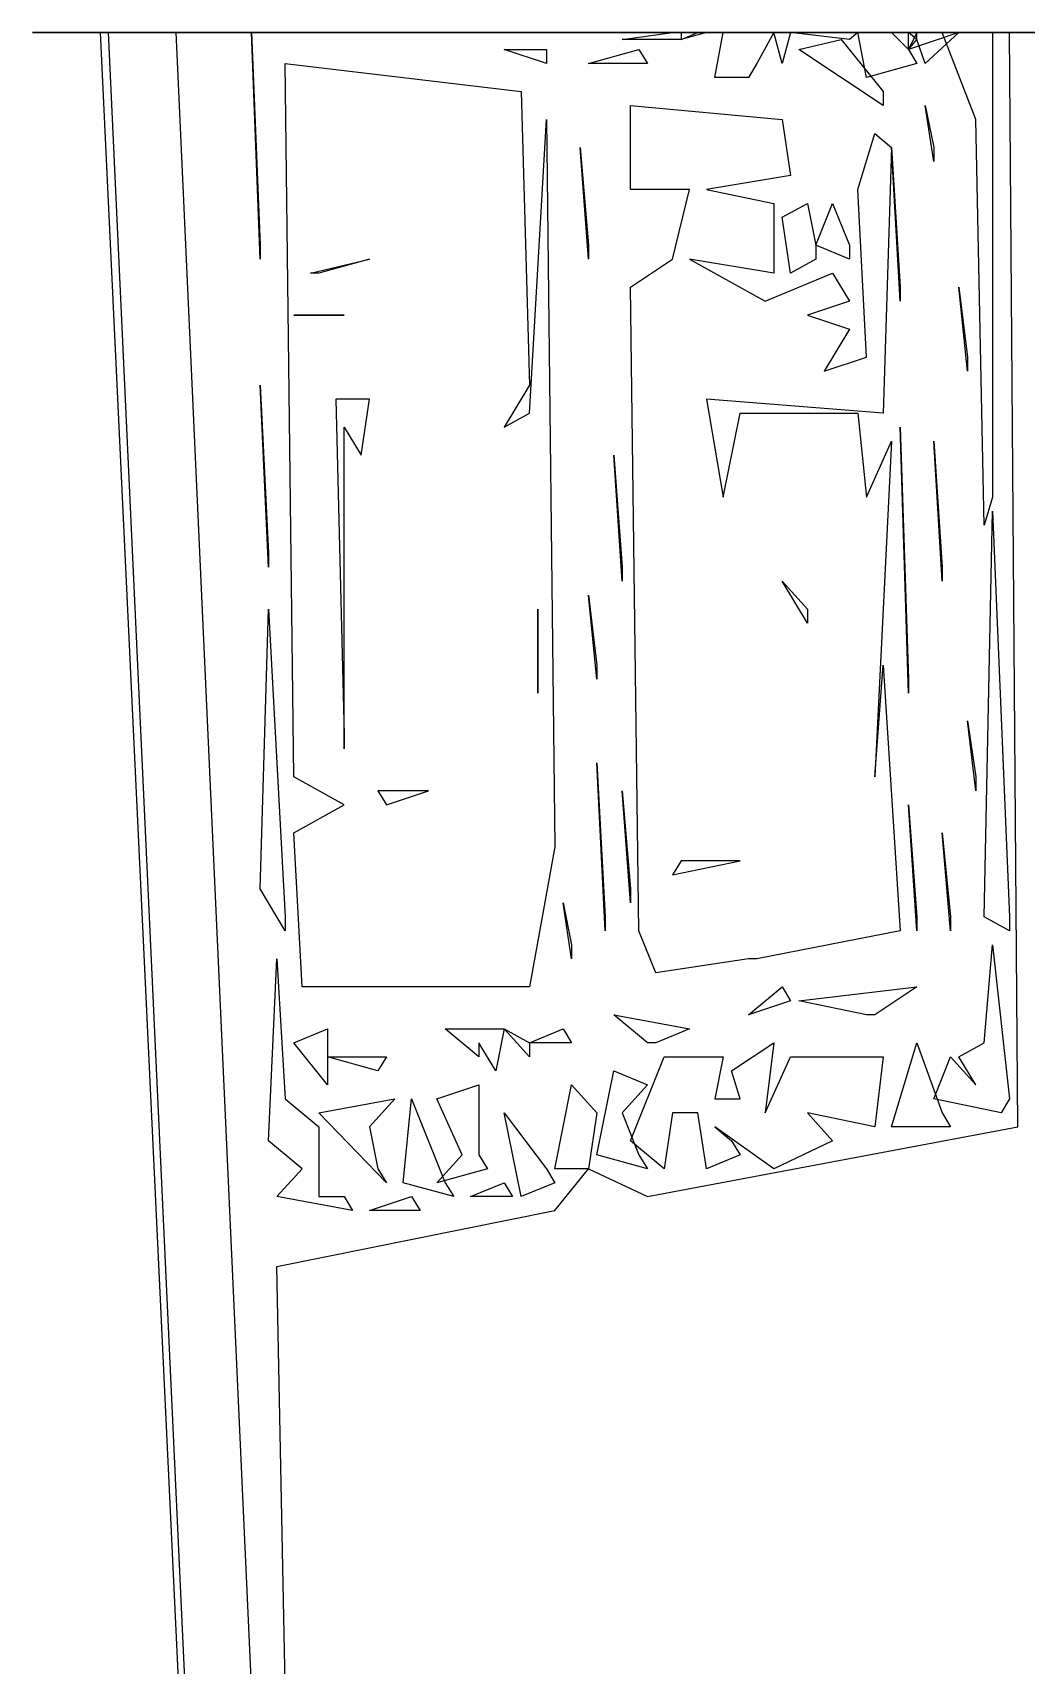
# Model space of a CAD drawing. Extents: x -11089 to 11068, y 2036 to 20000.
# Drawn here: x -11089 to -8529, y 15792 to 20000 of the extents above; entities that cross this region are included whole.
import ezdxf

# ---------------------------------------------------------------- set-up
doc = ezdxf.new("R2010")
doc.units = 0

msp = doc.modelspace()

# ---------------------------------------------------------------- linework, layer by layer
for p, q in [((-10937.5, 20000, 3407.1429), (-11089.4097, 20000, 3430.9524)), ((-11089.4097, 20000, 3430.9524), (-10959.2014, 20000, 3419.0476)), ((-10959.2014, 20000, 3597.619), (-11089.4097, 20000, 3609.5238)), ((-11089.4097, 20000, 3609.5238), (-11067.7083, 20000, 3597.619)), ((-11067.7083, 20000, 3597.619), (-10959.2014, 20000, 3597.619)), ((-10937.5, 20000, 2966.6667), (-11046.0069, 20000, 2942.8571)), ((-11046.0069, 20000, 2942.8571), (-10937.5, 20000, 2919.0476)), ((-10937.5, 20000, 3514.2857), (-11024.3056, 20000, 3526.1905)), ((-11024.3056, 20000, 3526.1905), (-11002.6042, 20000, 3514.2857)), ((-11002.6042, 20000, 3514.2857), (-10937.5, 20000, 3514.2857)), ((-10828.9931, 20000, 2930.9524), (-10980.9028, 20000, 3085.7143)), ((-10980.9028, 20000, 3085.7143), (-10937.5, 20000, 2966.6667)), ((-10959.2014, 20000, 3419.0476), (-10937.5, 20000, 3407.1429)), ((-10937.5, 20000, 4776.1905), (-10959.2014, 20000, 4716.6667)), ((-10959.2014, 20000, 4716.6667), (-10894.0972, 20000, 4728.5714)), ((-10828.9931, 20000, 4538.0952), (-10959.2014, 20000, 4466.6667)), ((-10959.2014, 20000, 4466.6667), (-10915.7986, 20000, 4490.4762)), ((-10937.5, 20000, 4419.0476), (-10959.2014, 20000, 4371.4286)), ((-10959.2014, 20000, 4371.4286), (-10894.0972, 20000, 4347.619)), ((-10894.0972, 20000, 4347.619), (-10959.2014, 20000, 4323.8095)), ((-10959.2014, 20000, 4323.8095), (-10828.9931, 20000, 4335.7143)), ((-10937.5, 20000, 2919.0476), (-10915.7986, 20000, 2788.0952)), ((-10416.6667, 20000, 4776.1905), (-10937.5, 20000, 4776.1905)), ((-10894.0972, 20000, 4430.9524), (-10937.5, 20000, 4419.0476)), ((-10915.7986, 20000, 2788.0952), (-10633.6806, 14043.2692)), ((-10872.3958, 20000, 4657.1429), (-10915.7986, 20000, 4585.7143)), ((-10915.7986, 20000, 4585.7143), (-10828.9931, 20000, 4538.0952)), ((-10915.7986, 20000, 4490.4762), (-10828.9931, 20000, 4407.1429)), ((-10785.5903, 20000, 3966.6667), (-10915.7986, 20000, 3978.5714)), ((-10915.7986, 20000, 3978.5714), (-10785.5903, 20000, 3942.8571)), ((-10503.4722, 11591.3462), (-10894.0972, 20000, 2764.2857)), ((-10894.0972, 20000, 2764.2857), (-10894.0972, 20000, 2919.0476)), ((-10894.0972, 20000, 2919.0476), (-10828.9931, 20000, 2930.9524)), ((-10894.0972, 20000, 4728.5714), (-10872.3958, 20000, 4657.1429)), ((-10872.3958, 20000, 4383.3333), (-10894.0972, 20000, 4430.9524)), ((-10828.9931, 20000, 4335.7143), (-10894.0972, 20000, 4240.4762)), ((-10894.0972, 20000, 4240.4762), (-10807.2917, 20000, 4264.2857)), ((-10720.4861, 20000, 3502.381), (-10872.3958, 20000, 3514.2857)), ((-10872.3958, 20000, 3514.2857), (-10850.6944, 20000, 3502.381)), ((-10828.9931, 20000, 4407.1429), (-10872.3958, 20000, 4383.3333)), ((-10850.6944, 20000, 3502.381), (-10720.4861, 20000, 3502.381)), ((-10742.1875, 20000, 3561.9048), (-10850.6944, 20000, 3561.9048)), ((-10850.6944, 20000, 3561.9048), (-10828.9931, 20000, 3550)), ((-10785.5903, 20000, 4204.7619), (-10850.6944, 20000, 4157.1429)), ((-10850.6944, 20000, 4157.1429), (-10742.1875, 20000, 4085.7143)), ((-10828.9931, 20000, 3550), (-10742.1875, 20000, 3561.9048)), ((-10785.5903, 20000, 3942.8571), (-10828.9931, 20000, 3919.0476)), ((-10828.9931, 20000, 3919.0476), (-10568.5764, 20000, 3883.3333)), ((-10807.2917, 20000, 4264.2857), (-10785.5903, 20000, 4204.7619)), ((-10742.1875, 20000, 4085.7143), (-10785.5903, 20000, 3966.6667)), ((-10655.3819, 20000, 2823.8095), (-10720.4861, 20000, 2800)), ((-10720.4861, 20000, 2800), (-10373.2639, 12384.6154)), ((-10698.7847, 20000, 3145.2381), (-10720.4861, 20000, 3264.2857)), ((-10720.4861, 20000, 3264.2857), (-10698.7847, 20000, 3157.1429)), ((-10525.1736, 20000, 3776.1905), (-10720.4861, 20000, 3764.2857)), ((-10720.4861, 20000, 3764.2857), (-10698.7847, 20000, 3752.381)), ((-10611.9792, 20000, 4633.3333), (-10720.4861, 20000, 4680.9524)), ((-10720.4861, 20000, 4680.9524), (-10698.7847, 20000, 4764.2857)), ((-10698.7847, 20000, 3157.1429), (-10698.7847, 20000, 3145.2381)), ((-10698.7847, 20000, 3752.381), (-10525.1736, 20000, 3776.1905)), ((-10546.875, 20000, 4383.3333), (-10698.7847, 20000, 4419.0476)), ((-10698.7847, 20000, 4419.0476), (-10677.0833, 20000, 4490.4762)), ((-10698.7847, 20000, 4764.2857), (-10481.7708, 20000, 4764.2857)), ((-10677.0833, 20000, 4490.4762), (-10525.1736, 20000, 4502.381)), ((-10026.0417, 20000, 2716.6667), (-10655.3819, 20000, 2823.8095)), ((-10481.7708, 20000, 4502.381), (-10655.3819, 20000, 4514.2857)), ((-10655.3819, 20000, 4514.2857), (-10611.9792, 20000, 4633.3333)), ((-10546.875, 20000, 1776.1905), (-10633.6806, 20000, 2752.381)), ((-10633.6806, 20000, 2752.381), (-9331.5972, 20000, 2550)), ((-10546.875, 20000, 4002.381), (-10633.6806, 20000, 4026.1905)), ((-10633.6806, 20000, 4026.1905), (-10329.8611, 20000, 4026.1905)), ((-10481.7708, 20000, 4121.4286), (-10633.6806, 20000, 4133.3333)), ((-10633.6806, 20000, 4133.3333), (-10481.7708, 20000, 4145.2381)), ((-10568.5764, 20000, 4145.2381), (-10633.6806, 20000, 4228.5714)), ((-10633.6806, 20000, 4228.5714), (-10633.6806, 20000, 4300)), ((-10633.6806, 20000, 4300), (-10568.5764, 20000, 4311.9048)), ((-10568.5764, 20000, 4311.9048), (-10633.6806, 20000, 4359.5238)), ((-10633.6806, 20000, 4359.5238), (-10546.875, 20000, 4383.3333)), ((-10568.5764, 20000, 3930.9524), (-10611.9792, 20000, 3966.6667)), ((-10611.9792, 20000, 3966.6667), (-10460.0694, 20000, 3966.6667)), ((-10568.5764, 20000, 3061.9048), (-10590.2778, 20000, 2919.0476)), ((-10590.2778, 20000, 2919.0476), (-10525.1736, 20000, 2895.2381)), ((-10546.875, 20000, 2990.4762), (-10568.5764, 20000, 3061.9048)), ((-10481.7708, 20000, 1621.4286), (-10568.5764, 20000, 1633.3333)), ((-10568.5764, 20000, 1633.3333), (-10568.5764, 20000, 1752.381)), ((-10568.5764, 20000, 1752.381), (-10308.1597, 20000, 1752.381)), ((-10568.5764, 20000, 3585.7143), (-10329.8611, 20000, 3585.7143)), ((-10329.8611, 20000, 3585.7143), (-10568.5764, 20000, 3597.619)), ((-10568.5764, 20000, 3597.619), (-10568.5764, 20000, 3585.7143)), ((-10568.5764, 20000, 3883.3333), (-9917.5347, 20000, 3930.9524)), ((-10438.3681, 20000, 3835.7143), (-10568.5764, 20000, 3835.7143)), ((-10568.5764, 20000, 3835.7143), (-10416.6667, 20000, 3788.0952)), ((-10481.7708, 20000, 3942.8571), (-10568.5764, 20000, 3930.9524)), ((-10481.7708, 20000, 4145.2381), (-10568.5764, 20000, 4145.2381)), ((-10525.1736, 20000, 4502.381), (-10568.5764, 20000, 4466.6667)), ((-10568.5764, 20000, 4466.6667), (-10308.1597, 20000, 4430.9524)), ((-10394.9653, 20000, 4597.619), (-10568.5764, 20000, 4585.7143)), ((-10568.5764, 20000, 4585.7143), (-10351.5625, 20000, 4573.8095)), ((-9483.5069, 20000, 2823.8095), (-10546.875, 20000, 2990.4762)), ((-9244.7917, 20000, 1692.8571), (-10546.875, 20000, 1776.1905)), ((-10546.875, 20000, 3954.7619), (-10481.7708, 20000, 3942.8571)), ((-10525.1736, 20000, 3954.7619), (-10546.875, 20000, 3954.7619)), ((-10525.1736, 20000, 4002.381), (-10546.875, 20000, 4002.381)), ((-10460.0694, 20000, 4085.7143), (-10546.875, 20000, 4097.619)), ((-10546.875, 20000, 4097.619), (-10481.7708, 20000, 4121.4286)), ((-10481.7708, 20000, 4764.2857), (-10546.875, 20000, 4669.0476)), ((-10546.875, 20000, 4669.0476), (-10351.5625, 20000, 4657.1429)), ((-10525.1736, 20000, 2895.2381), (-9049.4792, 20000, 2657.1429)), ((-10503.4722, 19415.8654), (-10525.1736, 20000, 1621.4286)), ((-10525.1736, 20000, 1621.4286), (-10503.4722, 19451.9231)), ((-10460.0694, 20000, 3966.6667), (-10525.1736, 20000, 3954.7619)), ((-10416.6667, 20000, 3990.4762), (-10525.1736, 20000, 4002.381)), ((-9874.1319, 20000, 4609.5238), (-10503.4722, 20000, 4680.9524)), ((-10503.4722, 20000, 4680.9524), (-10373.2639, 20000, 4764.2857)), ((-10004.3403, 20000, 3704.7619), (-10503.4722, 20000, 3740.4762)), ((-10503.4722, 20000, 3740.4762), (-10243.0556, 20000, 3716.6667)), ((-10351.5625, 20000, 3788.0952), (-10503.4722, 20000, 3811.9048)), ((-10503.4722, 20000, 3811.9048), (-10438.3681, 20000, 3835.7143)), ((-10373.2639, 20000, 1728.5714), (-10481.7708, 20000, 1740.4762)), ((-10481.7708, 20000, 1740.4762), (-10481.7708, 20000, 1657.1429)), ((-10481.7708, 20000, 1657.1429), (-10416.6667, 20000, 1645.2381)), ((-10460.0694, 20000, 1621.4286), (-10481.7708, 20000, 1621.4286)), ((-10481.7708, 20000, 3621.4286), (-10373.2639, 20000, 3621.4286)), ((-10460.0694, 20000, 3633.3333), (-10481.7708, 20000, 3621.4286)), ((-10373.2639, 20000, 4085.7143), (-10481.7708, 20000, 4061.9048)), ((-10481.7708, 20000, 4061.9048), (-10460.0694, 20000, 4085.7143)), ((-10438.3681, 20000, 4454.7619), (-10481.7708, 20000, 4502.381)), ((-10351.5625, 20000, 1657.1429), (-10460.0694, 20000, 1704.7619)), ((-10460.0694, 20000, 1704.7619), (-10373.2639, 20000, 1728.5714)), ((-10416.6667, 20000, 1645.2381), (-10460.0694, 20000, 1621.4286)), ((-10373.2639, 20000, 3621.4286), (-10460.0694, 20000, 3633.3333)), ((-10308.1597, 20000, 4192.8571), (-10460.0694, 20000, 4180.9524)), ((-10460.0694, 20000, 4180.9524), (-10264.7569, 20000, 4169.0476)), ((-10243.0556, 20000, 3716.6667), (-10438.3681, 20000, 3680.9524)), ((-10438.3681, 20000, 3680.9524), (-10264.7569, 20000, 3669.0476)), ((-10329.8611, 20000, 4026.1905), (-10438.3681, 20000, 4014.2857)), ((-10438.3681, 20000, 4014.2857), (-10416.6667, 20000, 3990.4762)), ((-10308.1597, 20000, 4430.9524), (-10438.3681, 20000, 4454.7619)), ((-10351.5625, 20000, 4657.1429), (-10438.3681, 20000, 4645.2381)), ((-10438.3681, 20000, 4645.2381), (-10351.5625, 20000, 4633.3333)), ((-10351.5625, 20000, 4633.3333), (-10438.3681, 20000, 4621.4286)), ((-10438.3681, 20000, 4621.4286), (-10394.9653, 20000, 4597.619)), ((-10373.2639, 20000, 4764.2857), (-10416.6667, 20000, 4776.1905)), ((-10416.6667, 20000, 3788.0952), (-10394.9653, 20000, 3776.1905)), ((-10394.9653, 20000, 3776.1905), (-9982.6389, 20000, 3811.9048)), ((-10264.7569, 20000, 4061.9048), (-10394.9653, 20000, 4073.8095)), ((-10394.9653, 20000, 4073.8095), (-10286.4583, 20000, 4073.8095)), ((-10177.9514, 20000, 4073.8095), (-10394.9653, 20000, 4121.4286)), ((-10394.9653, 20000, 4121.4286), (-10373.2639, 20000, 4085.7143)), ((-10221.3542, 20000, 4216.6667), (-10394.9653, 20000, 4228.5714)), ((-10394.9653, 20000, 4228.5714), (-10308.1597, 20000, 4192.8571)), ((-10308.1597, 20000, 1752.381), (-10351.5625, 20000, 1657.1429)), ((-10329.8611, 20000, 3823.8095), (-10351.5625, 20000, 3788.0952)), ((-10351.5625, 20000, 4573.8095), (-10329.8611, 20000, 4609.5238)), ((-10199.6528, 20000, 4371.4286), (-10351.5625, 20000, 4371.4286)), ((-10351.5625, 20000, 4371.4286), (-10069.4444, 20000, 4323.8095)), ((-10112.8472, 20000, 4085.7143), (-10351.5625, 20000, 4145.2381)), ((-10351.5625, 20000, 4145.2381), (-10199.6528, 20000, 4121.4286)), ((-10199.6528, 20000, 3800), (-10329.8611, 20000, 3823.8095)), ((-10329.8611, 20000, 4609.5238), (-10286.4583, 20000, 4573.8095)), ((-10177.9514, 20000, 1669.0476), (-10308.1597, 20000, 1716.6667)), ((-10308.1597, 20000, 1716.6667), (-10221.3542, 20000, 1740.4762)), ((-10199.6528, 20000, 4538.0952), (-10308.1597, 20000, 4550)), ((-10308.1597, 20000, 4550), (-10221.3542, 20000, 4538.0952)), ((-10221.3542, 20000, 4538.0952), (-10308.1597, 20000, 4514.2857)), ((-10308.1597, 20000, 4514.2857), (-10286.4583, 20000, 4502.381)), ((-10286.4583, 20000, 4073.8095), (-10264.7569, 20000, 4061.9048)), ((-10286.4583, 20000, 4573.8095), (-10112.8472, 20000, 4573.8095)), ((-10286.4583, 20000, 4502.381), (-10199.6528, 20000, 4538.0952)), ((-10264.7569, 20000, 3669.0476), (-10243.0556, 20000, 3657.1429)), ((-10112.8472, 20000, 3942.8571), (-10264.7569, 20000, 3954.7619)), ((-10264.7569, 20000, 3954.7619), (-10134.5486, 20000, 3954.7619)), ((-10112.8472, 20000, 4050), (-10264.7569, 20000, 4050)), ((-10264.7569, 20000, 4050), (-10134.5486, 20000, 4061.9048)), ((-10069.4444, 20000, 4323.8095), (-10264.7569, 20000, 4300)), ((-10264.7569, 20000, 4300), (-10221.3542, 20000, 4216.6667)), ((-10264.7569, 20000, 4169.0476), (-10243.0556, 20000, 4204.7619)), ((-10199.6528, 20000, 4764.2857), (-10264.7569, 20000, 4752.381)), ((-10264.7569, 20000, 4752.381), (-10047.7431, 20000, 4669.0476)), ((-10243.0556, 20000, 3657.1429), (-9982.6389, 20000, 3657.1429)), ((-9982.6389, 20000, 3657.1429), (-10243.0556, 20000, 3692.8571)), ((-10243.0556, 20000, 3692.8571), (-10004.3403, 20000, 3704.7619)), ((-10134.5486, 20000, 4478.5714), (-10243.0556, 20000, 4466.6667)), ((-10243.0556, 20000, 4466.6667), (-10134.5486, 20000, 4466.6667)), ((-10069.4444, 20000, 4454.7619), (-10243.0556, 20000, 4442.8571)), ((-10243.0556, 20000, 4442.8571), (-10134.5486, 20000, 4419.0476)), ((-10243.0556, 20000, 4204.7619), (-9917.5347, 20000, 4240.4762)), ((-10221.3542, 20000, 1740.4762), (-10177.9514, 20000, 1680.9524)), ((-10177.9514, 20000, 3871.4286), (-10221.3542, 20000, 3859.5238)), ((-10221.3542, 20000, 3859.5238), (-10069.4444, 20000, 3847.619)), ((-10134.5486, 20000, 4419.0476), (-10221.3542, 20000, 4395.2381)), ((-10221.3542, 20000, 4395.2381), (-10199.6528, 20000, 4371.4286)), ((-10069.4444, 20000, 3847.619), (-10199.6528, 20000, 3800)), ((-10112.8472, 20000, 3978.5714), (-10199.6528, 20000, 4026.1905)), ((-10199.6528, 20000, 4026.1905), (-10026.0417, 20000, 4002.381)), ((-10199.6528, 20000, 4121.4286), (-10177.9514, 20000, 4085.7143)), ((-10177.9514, 20000, 4716.6667), (-10199.6528, 20000, 4764.2857)), ((-10091.1458, 20000, 1716.6667), (-10177.9514, 20000, 1728.5714)), ((-10177.9514, 20000, 1728.5714), (-10069.4444, 20000, 1740.4762)), ((-10177.9514, 20000, 1680.9524), (-10177.9514, 20000, 1669.0476)), ((-9960.9375, 20000, 3847.619), (-10177.9514, 20000, 3871.4286)), ((-10177.9514, 20000, 4085.7143), (-10177.9514, 20000, 4073.8095)), ((-10069.4444, 20000, 4371.4286), (-10177.9514, 20000, 4371.4286)), ((-10177.9514, 20000, 4371.4286), (-10091.1458, 20000, 4383.3333)), ((-10091.1458, 20000, 4776.1905), (-10177.9514, 20000, 4716.6667)), ((-10134.5486, 20000, 3954.7619), (-10112.8472, 20000, 3942.8571)), ((-10134.5486, 20000, 4061.9048), (-10112.8472, 20000, 4050)), ((-10112.8472, 20000, 4573.8095), (-10134.5486, 20000, 4478.5714)), ((-10134.5486, 20000, 4466.6667), (-10112.8472, 20000, 4514.2857)), ((-10047.7431, 20000, 4692.8571), (-10134.5486, 20000, 4692.8571)), ((-10134.5486, 20000, 4692.8571), (-10091.1458, 20000, 4776.1905)), ((-10047.7431, 20000, 1657.1429), (-10112.8472, 20000, 1657.1429)), ((-10112.8472, 20000, 1657.1429), (-10091.1458, 20000, 1716.6667)), ((-10047.7431, 20000, 3990.4762), (-10112.8472, 20000, 3978.5714)), ((-10112.8472, 20000, 4514.2857), (-10069.4444, 20000, 4454.7619)), ((-10026.0417, 20000, 4180.9524), (-10112.8472, 20000, 4085.7143)), ((-10091.1458, 20000, 4383.3333), (-10069.4444, 20000, 4371.4286)), ((-10069.4444, 20000, 1740.4762), (-10047.7431, 20000, 1669.0476)), ((-9895.8333, 20000, 4335.7143), (-10069.4444, 20000, 4383.3333)), ((-10069.4444, 20000, 4383.3333), (-9939.2361, 20000, 4454.7619)), ((-10047.7431, 20000, 1669.0476), (-10047.7431, 20000, 1657.1429)), ((-10026.0417, 20000, 4002.381), (-10047.7431, 20000, 3990.4762)), ((-10047.7431, 20000, 4657.1429), (-10047.7431, 20000, 4692.8571)), ((-10047.7431, 20000, 4669.0476), (-10047.7431, 20000, 4657.1429)), ((-9982.6389, 20000, 2740.4762), (-10026.0417, 20000, 2716.6667)), ((-9895.8333, 20000, 4204.7619), (-10026.0417, 20000, 4180.9524)), ((-9939.2361, 20000, 4454.7619), (-10026.0417, 20000, 4454.7619)), ((-10026.0417, 20000, 4454.7619), (-10004.3403, 20000, 4550)), ((-9939.2361, 20000, 4561.9048), (-10026.0417, 20000, 4597.619)), ((-10026.0417, 20000, 4597.619), (-9917.5347, 20000, 4609.5238)), ((-9917.5347, 20000, 1669.0476), (-10004.3403, 20000, 1669.0476)), ((-10004.3403, 20000, 1669.0476), (-10004.3403, 20000, 1716.6667)), ((-10004.3403, 20000, 1716.6667), (-9939.2361, 20000, 1728.5714)), ((-10004.3403, 20000, 4550), (-9895.8333, 20000, 4526.1905)), ((-9939.2361, 20000, 2704.7619), (-9982.6389, 20000, 2740.4762)), ((-9982.6389, 20000, 3811.9048), (-9960.9375, 20000, 3847.619)), ((-9939.2361, 20000, 3942.8571), (-9982.6389, 20000, 4002.381)), ((-9982.6389, 20000, 4002.381), (-9982.6389, 20000, 4157.1429)), ((-9982.6389, 20000, 4157.1429), (-9895.8333, 20000, 4204.7619)), ((-8962.6736, 20000, 2550), (-9939.2361, 20000, 2704.7619)), ((-9939.2361, 20000, 1728.5714), (-9852.4306, 20000, 1692.8571)), ((-9830.7292, 20000, 4692.8571), (-9939.2361, 20000, 4680.9524)), ((-9939.2361, 20000, 4680.9524), (-9830.7292, 20000, 4645.2381)), ((-9895.8333, 20000, 3954.7619), (-9939.2361, 20000, 3942.8571)), ((-9917.5347, 20000, 4573.8095), (-9939.2361, 20000, 4561.9048)), ((-9895.8333, 20000, 1680.9524), (-9917.5347, 20000, 1669.0476)), ((-9917.5347, 20000, 3930.9524), (-9830.7292, 20000, 3859.5238)), ((-9852.4306, 20000, 4169.0476), (-9917.5347, 20000, 3966.6667)), ((-9917.5347, 20000, 3966.6667), (-9895.8333, 20000, 3954.7619)), ((-9917.5347, 20000, 4240.4762), (-9895.8333, 20000, 4204.7619)), ((-9895.8333, 20000, 4526.1905), (-9917.5347, 20000, 4347.619)), ((-9917.5347, 20000, 4347.619), (-9895.8333, 20000, 4335.7143)), ((-9917.5347, 20000, 4609.5238), (-9917.5347, 20000, 4573.8095)), ((-9852.4306, 20000, 1692.8571), (-9895.8333, 20000, 1680.9524)), ((-9765.625, 20000, 1692.8571), (-9895.8333, 20000, 1716.6667)), ((-9895.8333, 20000, 1716.6667), (-9722.2222, 20000, 1716.6667)), ((-9895.8333, 20000, 4204.7619), (-9852.4306, 20000, 4169.0476)), ((-9830.7292, 20000, 4645.2381), (-9874.1319, 20000, 4609.5238)), ((-9743.9236, 20000, 1669.0476), (-9852.4306, 20000, 1645.2381)), ((-9852.4306, 20000, 1645.2381), (-9809.0278, 20000, 1692.8571)), ((-9830.7292, 20000, 3859.5238), (-9852.4306, 20000, 3716.6667)), ((-9852.4306, 20000, 3716.6667), (-9722.2222, 20000, 3680.9524)), ((-9743.9236, 20000, 4657.1429), (-9852.4306, 20000, 4657.1429)), ((-9852.4306, 20000, 4657.1429), (-9765.625, 20000, 4669.0476)), ((-9809.0278, 20000, 4776.1905), (-9830.7292, 20000, 4692.8571)), ((-9700.5208, 20000, 3704.7619), (-9830.7292, 20000, 3752.381)), ((-9830.7292, 20000, 3752.381), (-9570.3125, 20000, 3728.5714)), ((-9722.2222, 20000, 4109.5238), (-9830.7292, 20000, 4252.381)), ((-9830.7292, 20000, 4252.381), (-9678.8194, 20000, 4311.9048)), ((-9678.8194, 20000, 4311.9048), (-9830.7292, 20000, 4395.2381)), ((-9830.7292, 20000, 4395.2381), (-9765.625, 20000, 4430.9524)), ((-9765.625, 20000, 4430.9524), (-9830.7292, 20000, 4526.1905)), ((-9830.7292, 20000, 4526.1905), (-9787.3264, 20000, 4550)), ((-9809.0278, 20000, 1692.8571), (-9787.3264, 20000, 1680.9524)), ((-9722.2222, 20000, 4764.2857), (-9809.0278, 20000, 4776.1905)), ((-9787.3264, 20000, 1680.9524), (-9743.9236, 20000, 1669.0476)), ((-9765.625, 20000, 3930.9524), (-9787.3264, 20000, 4050)), ((-9787.3264, 20000, 4050), (-9722.2222, 20000, 4109.5238)), ((-9787.3264, 20000, 4550), (-9461.8056, 20000, 4550)), ((-9743.9236, 20000, 1692.8571), (-9765.625, 20000, 1692.8571)), ((-9722.2222, 20000, 3680.9524), (-9765.625, 20000, 3633.3333)), ((-9765.625, 20000, 3633.3333), (-9309.8958, 20000, 3609.5238)), ((-9570.3125, 20000, 3919.0476), (-9765.625, 20000, 3930.9524)), ((-9613.7153, 20000, 4609.5238), (-9765.625, 20000, 4633.3333)), ((-9765.625, 20000, 4633.3333), (-9635.4167, 20000, 4621.4286)), ((-9765.625, 20000, 4669.0476), (-9743.9236, 20000, 4657.1429)), ((-9657.1181, 20000, 1645.2381), (-9743.9236, 20000, 1669.0476)), ((-9743.9236, 20000, 1669.0476), (-9657.1181, 20000, 1657.1429)), ((-9722.2222, 20000, 1716.6667), (-9743.9236, 20000, 1692.8571)), ((-9592.0139, 20000, 4716.6667), (-9743.9236, 20000, 4728.5714)), ((-9743.9236, 20000, 4728.5714), (-9722.2222, 20000, 4764.2857)), ((-9657.1181, 20000, 4573.8095), (-9743.9236, 20000, 4585.7143)), ((-9743.9236, 20000, 4585.7143), (-9635.4167, 20000, 4573.8095)), ((-9570.3125, 20000, 3526.1905), (-9722.2222, 20000, 3538.0952)), ((-9722.2222, 20000, 3538.0952), (-9526.9097, 20000, 3526.1905)), ((-9635.4167, 20000, 3800), (-9722.2222, 20000, 3811.9048)), ((-9722.2222, 20000, 3811.9048), (-9635.4167, 20000, 3811.9048)), ((-9570.3125, 20000, 3716.6667), (-9700.5208, 20000, 3704.7619)), ((-9678.8194, 20000, 3847.619), (-9700.5208, 20000, 3883.3333)), ((-9700.5208, 20000, 3883.3333), (-9613.7153, 20000, 3907.1429)), ((-9396.7014, 20000, 4657.1429), (-9700.5208, 20000, 4669.0476)), ((-9700.5208, 20000, 4669.0476), (-9592.0139, 20000, 4680.9524)), ((-9592.0139, 20000, 4776.1905), (-9678.8194, 20000, 4764.2857)), ((-9678.8194, 20000, 4764.2857), (-9483.5069, 20000, 4704.7619)), ((-9440.1042, 20000, 4442.8571), (-9678.8194, 20000, 4407.1429)), ((-9678.8194, 20000, 4407.1429), (-9657.1181, 20000, 4383.3333)), ((-9592.0139, 20000, 3847.619), (-9678.8194, 20000, 3847.619)), ((-9657.1181, 20000, 1657.1429), (-9657.1181, 20000, 1645.2381)), ((-9570.3125, 20000, 1633.3333), (-9657.1181, 20000, 1645.2381)), ((-9657.1181, 20000, 1645.2381), (-9613.7153, 20000, 1669.0476)), ((-9505.2083, 20000, 3657.1429), (-9657.1181, 20000, 3669.0476)), ((-9657.1181, 20000, 3669.0476), (-9526.9097, 20000, 3669.0476)), ((-9657.1181, 20000, 4383.3333), (-9440.1042, 20000, 4419.0476)), ((-9635.4167, 20000, 4573.8095), (-9657.1181, 20000, 4573.8095)), ((-9483.5069, 20000, 4704.7619), (-9635.4167, 20000, 4692.8571)), ((-9635.4167, 20000, 4692.8571), (-9592.0139, 20000, 4716.6667)), ((-9483.5069, 20000, 3788.0952), (-9635.4167, 20000, 3788.0952)), ((-9635.4167, 20000, 3788.0952), (-9548.6111, 20000, 3823.8095)), ((-9635.4167, 20000, 3811.9048), (-9635.4167, 20000, 3800)), ((-9548.6111, 20000, 4323.8095), (-9635.4167, 20000, 4300)), ((-9635.4167, 20000, 4300), (-9613.7153, 20000, 4288.0952)), ((-9635.4167, 20000, 4621.4286), (-9613.7153, 20000, 4609.5238)), ((-9613.7153, 20000, 1669.0476), (-9592.0139, 20000, 1657.1429)), ((-9613.7153, 20000, 3907.1429), (-9613.7153, 20000, 3859.5238)), ((-9613.7153, 20000, 3859.5238), (-9592.0139, 20000, 3847.619)), ((-9613.7153, 20000, 4288.0952), (-9548.6111, 20000, 4288.0952)), ((-9592.0139, 20000, 1657.1429), (-9548.6111, 20000, 1704.7619)), ((-9526.9097, 20000, 3526.1905), (-9592.0139, 20000, 3490.4762)), ((-9592.0139, 20000, 3490.4762), (-9526.9097, 20000, 3478.5714)), ((-9418.4028, 20000, 4692.8571), (-9592.0139, 20000, 4776.1905)), ((-9592.0139, 20000, 4680.9524), (-9570.3125, 20000, 4669.0476)), ((-9570.3125, 19982), (-9440.1042, 20000, 1633.3333)), ((-9548.6111, 20000, 1704.7619), (-9570.3125, 20000, 1633.3333)), ((-9440.1042, 20000, 3478.5714), (-9570.3125, 20000, 3573.8095)), ((-9570.3125, 20000, 3573.8095), (-9570.3125, 20000, 3526.1905)), ((-9570.3125, 20000, 3728.5714), (-9570.3125, 20000, 3716.6667)), ((-9548.6111, 20000, 3835.7143), (-9570.3125, 20000, 3919.0476)), ((-9570.3125, 20000, 4669.0476), (-9396.7014, 20000, 4657.1429)), ((-9114.5833, 20000, 3430.9524), (-9548.6111, 20000, 3442.8571)), ((-9548.6111, 20000, 3442.8571), (-9526.9097, 20000, 3430.9524)), ((-9548.6111, 20000, 3823.8095), (-9483.5069, 20000, 3800)), ((-9483.5069, 20000, 3871.4286), (-9548.6111, 20000, 3835.7143)), ((-9548.6111, 20000, 4288.0952), (-9548.6111, 20000, 4323.8095)), ((-9526.9097, 20000, 3430.9524), (-9114.5833, 20000, 3430.9524)), ((-9526.9097, 20000, 3478.5714), (-9505.2083, 20000, 3466.6667)), ((-9526.9097, 20000, 3669.0476), (-9505.2083, 20000, 3657.1429)), ((-9505.2083, 20000, 3466.6667), (-8897.5694, 20000, 3490.4762)), ((-9266.4931, 20000, 3776.1905), (-9505.2083, 20000, 3835.7143)), ((-9505.2083, 20000, 3835.7143), (-9440.1042, 20000, 3847.619)), ((-9201.3889, 20000, 2740.4762), (-9483.5069, 20000, 2823.8095)), ((-9375, 20000, 3692.8571), (-9483.5069, 20000, 3692.8571)), ((-9483.5069, 20000, 3692.8571), (-9396.7014, 20000, 3728.5714)), ((-9483.5069, 20000, 3800), (-9483.5069, 20000, 3788.0952)), ((-9440.1042, 20000, 3847.619), (-9483.5069, 20000, 3871.4286)), ((-9266.4931, 20000, 3550), (-9461.8056, 20000, 3561.9048)), ((-9461.8056, 20000, 3561.9048), (-9375, 20000, 3526.1905)), ((-9461.8056, 20000, 4550), (-9375, 20000, 4502.381)), ((-9440.1042, 20000, 1633.3333), (-9418.4028, 20000, 1609.5238)), ((-8897.5694, 20000, 3490.4762), (-9440.1042, 20000, 3478.5714)), ((-9396.7014, 20000, 3728.5714), (-9440.1042, 20000, 3764.2857)), ((-9440.1042, 20000, 3764.2857), (-9353.2986, 20000, 3788.0952)), ((-9375, 20000, 4502.381), (-9440.1042, 20000, 4442.8571)), ((-9440.1042, 20000, 4419.0476), (-9309.8958, 20000, 4371.4286)), ((-9266.4931, 20000, 4561.9048), (-9440.1042, 20000, 4561.9048)), ((-9440.1042, 20000, 4561.9048), (-9288.1944, 20000, 4573.8095)), ((-9418.4028, 20000, 1609.5238), (-9418.4028, 19982)), ((-9353.2986, 20000, 1609.5238), (-9418.4028, 19982)), ((-9418.4028, 19982), (-9375, 20000, 1657.1429)), ((-9396.7014, 20000, 4740.4762), (-9418.4028, 20000, 4692.8571)), ((-9396.7014, 20000, 3514.2857), (-9266.4931, 20000, 3550)), ((-9375, 20000, 3526.1905), (-9396.7014, 20000, 3514.2857)), ((-9006.0764, 20000, 4597.619), (-9396.7014, 20000, 4633.3333)), ((-9396.7014, 20000, 4633.3333), (-9201.3889, 20000, 4716.6667)), ((-9353.2986, 20000, 4704.7619), (-9396.7014, 20000, 4740.4762)), ((-9375, 20000, 1657.1429), (-9375, 20000, 1621.4286)), ((-9375, 20000, 1621.4286), (-9353.2986, 20000, 1609.5238)), ((-9353.2986, 20000, 3704.7619), (-9375, 20000, 3692.8571)), ((-9114.5833, 20000, 3692.8571), (-9375, 20000, 3692.8571)), ((-9375, 20000, 3692.8571), (-9244.7917, 20000, 3776.1905)), ((-9201.3889, 20000, 4716.6667), (-9353.2986, 20000, 4704.7619)), ((-9353.2986, 20000, 3788.0952), (-9266.4931, 20000, 3740.4762)), ((-9266.4931, 20000, 3740.4762), (-9353.2986, 20000, 3704.7619)), ((-9266.4931, 20000, 4395.2381), (-9353.2986, 20000, 4407.1429)), ((-9353.2986, 20000, 4407.1429), (-9201.3889, 20000, 4430.9524)), ((-9244.7917, 20000, 4478.5714), (-9353.2986, 20000, 4502.381)), ((-9353.2986, 20000, 4502.381), (-9244.7917, 20000, 4514.2857)), ((-9331.5972, 20000, 2550), (-9049.4792, 20000, 2550)), ((-9331.5972, 19884.6154), (-9309.8958, 20000, 1609.5238)), ((-9223.0903, 20000, 1609.5238), (-9331.5972, 20000, 1609.5238)), ((-9331.5972, 20000, 1609.5238), (-9331.5972, 20000, 1669.0476)), ((-9331.5972, 20000, 1669.0476), (-9309.8958, 20000, 1633.3333)), ((-9309.8958, 20000, 1609.5238), (-9223.0903, 20000, 1609.5238)), ((-9309.8958, 20000, 1633.3333), (-9223.0903, 20000, 1633.3333)), ((-9309.8958, 20000, 3609.5238), (-9288.1944, 20000, 3597.619)), ((-9309.8958, 20000, 4371.4286), (-9266.4931, 20000, 4395.2381)), ((-9288.1944, 20000, 3597.619), (-8897.5694, 20000, 3609.5238)), ((-9288.1944, 20000, 4573.8095), (-9266.4931, 20000, 4561.9048)), ((-9049.4792, 20000, 3740.4762), (-9266.4931, 20000, 3704.7619)), ((-9266.4931, 20000, 3704.7619), (-9136.2847, 20000, 3704.7619)), ((-9049.4792, 20000, 3788.0952), (-9266.4931, 20000, 3776.1905)), ((-9179.6875, 20000, 1716.6667), (-9244.7917, 20000, 1692.8571)), ((-9244.7917, 20000, 3776.1905), (-9049.4792, 20000, 3776.1905)), ((-9157.9861, 20000, 4133.3333), (-9244.7917, 20000, 4145.2381)), ((-9244.7917, 20000, 4145.2381), (-9071.1806, 20000, 3800)), ((-9244.7917, 20000, 4514.2857), (-9223.0903, 20000, 4478.5714)), ((-9223.0903, 20000, 4478.5714), (-9244.7917, 20000, 4478.5714)), ((-9201.3889, 20000, 4740.4762), (-9244.7917, 20000, 4764.2857)), ((-9244.7917, 20000, 4764.2857), (-9157.9861, 20000, 4752.381)), ((-9223.0903, 20000, 1633.3333), (-9201.3889, 20000, 1680.9524)), ((-9179.6875, 20000, 1609.5238), (-9223.0903, 19920.6731)), ((-9157.9861, 20000, 2764.2857), (-9201.3889, 20000, 2740.4762)), ((-9201.3889, 20000, 1680.9524), (-9114.5833, 20000, 1669.0476)), ((-9201.3889, 20000, 4430.9524), (-9157.9861, 20000, 4133.3333)), ((-9157.9861, 20000, 4776.1905), (-9201.3889, 20000, 4740.4762)), ((-9071.1806, 20000, 1680.9524), (-9179.6875, 20000, 1716.6667)), ((-9114.5833, 20000, 1669.0476), (-9179.6875, 20000, 1633.3333)), ((-9179.6875, 20000, 1633.3333), (-9092.8819, 20000, 1669.0476)), ((-9157.9861, 19920.6731), (-9179.6875, 20000, 1609.5238)), ((-9049.4792, 20000, 2716.6667), (-9157.9861, 20000, 2764.2857)), ((-9136.2847, 20000, 1609.5238), (-9157.9861, 19920.6731)), ((-9157.9861, 20000, 4704.7619), (-9092.8819, 20000, 4716.6667)), ((-9092.8819, 20000, 4716.6667), (-9157.9861, 20000, 4764.2857)), ((-9157.9861, 20000, 4764.2857), (-9027.7778, 20000, 4776.1905)), ((-9027.7778, 20000, 4776.1905), (-9157.9861, 20000, 4776.1905)), ((-9157.9861, 20000, 4752.381), (-9157.9861, 20000, 4716.6667)), ((-9157.9861, 20000, 4716.6667), (-9157.9861, 20000, 4704.7619)), ((-8984.375, 19982), (-9136.2847, 20000, 1609.5238)), ((-9136.2847, 20000, 3704.7619), (-9114.5833, 20000, 3692.8571)), ((-9027.7778, 20000, 3728.5714), (-9136.2847, 20000, 3728.5714)), ((-9136.2847, 20000, 3728.5714), (-9049.4792, 20000, 3740.4762)), ((-9092.8819, 20000, 1669.0476), (-9092.8819, 20000, 1621.4286)), ((-9092.8819, 20000, 1621.4286), (-8962.6736, 20000, 1633.3333)), ((-8919.2708, 20000, 1704.7619), (-9071.1806, 20000, 1680.9524)), ((-9071.1806, 20000, 3800), (-9049.4792, 20000, 3788.0952)), ((-9006.0764, 20000, 4442.8571), (-9071.1806, 20000, 4466.6667)), ((-9071.1806, 20000, 4466.6667), (-8984.375, 20000, 4454.7619)), ((-9006.0764, 20000, 2752.381), (-9049.4792, 20000, 2716.6667)), ((-9049.4792, 20000, 2657.1429), (-8962.6736, 20000, 2680.9524)), ((-9049.4792, 20000, 2550), (-8984.375, 20000, 2490.4762)), ((-8875.8681, 20000, 4085.7143), (-9049.4792, 20000, 4192.8571)), ((-9049.4792, 20000, 4192.8571), (-8919.2708, 20000, 4264.2857)), ((-9049.4792, 20000, 3776.1905), (-9049.4792, 20000, 3740.4762)), ((-9049.4792, 20000, 3740.4762), (-9027.7778, 20000, 3728.5714)), ((-8962.6736, 20000, 2680.9524), (-9006.0764, 20000, 2752.381)), ((-8897.5694, 20000, 1621.4286), (-9006.0764, 20000, 1657.1429)), ((-9006.0764, 20000, 1657.1429), (-8875.8681, 20000, 1669.0476)), ((-8789.0625, 20000, 4335.7143), (-9006.0764, 20000, 4347.619)), ((-9006.0764, 20000, 4347.619), (-9006.0764, 20000, 4407.1429)), ((-9006.0764, 20000, 4407.1429), (-8897.5694, 20000, 4407.1429)), ((-8897.5694, 20000, 4478.5714), (-9006.0764, 20000, 4514.2857)), ((-9006.0764, 20000, 4514.2857), (-8940.9722, 20000, 4526.1905)), ((-8940.9722, 20000, 4526.1905), (-9006.0764, 20000, 4597.619)), ((-8940.9722, 20000, 4002.381), (-9006.0764, 20000, 4038.0952)), ((-9006.0764, 20000, 4038.0952), (-8984.375, 20000, 4133.3333)), ((-8984.375, 20000, 4454.7619), (-9006.0764, 20000, 4442.8571)), ((-8984.375, 20000, 2490.4762), (-8962.6736, 20000, 2145.2381)), ((-8962.6736, 20000, 1633.3333), (-8984.375, 19982)), ((-8810.7639, 20000, 3811.9048), (-8984.375, 20000, 3835.7143)), ((-8984.375, 20000, 3835.7143), (-8897.5694, 20000, 3895.2381)), ((-8897.5694, 20000, 3895.2381), (-8984.375, 20000, 3954.7619)), ((-8984.375, 20000, 3954.7619), (-8854.1667, 20000, 4014.2857)), ((-8984.375, 20000, 4133.3333), (-8940.9722, 20000, 4061.9048)), ((-8940.9722, 20000, 2966.6667), (-8962.6736, 20000, 2680.9524)), ((-8962.6736, 20000, 2680.9524), (-8919.2708, 20000, 2609.5238)), ((-8919.2708, 20000, 2609.5238), (-8962.6736, 20000, 2550)), ((-8962.6736, 20000, 2145.2381), (-8919.2708, 20000, 2073.8095)), ((-8940.9722, 19884.6154), (-8962.6736, 20000, 1621.4286)), ((-8962.6736, 20000, 1621.4286), (-8897.5694, 20000, 1621.4286)), ((-8919.2708, 20000, 4264.2857), (-8962.6736, 20000, 4335.7143)), ((-8962.6736, 20000, 4335.7143), (-8897.5694, 20000, 4347.619)), ((-8897.5694, 20000, 4407.1429), (-8962.6736, 20000, 4442.8571)), ((-8962.6736, 20000, 4442.8571), (-8897.5694, 20000, 4478.5714)), ((-8962.6736, 20000, 4050), (-8940.9722, 20000, 4002.381)), ((-8940.9722, 20000, 4061.9048), (-8962.6736, 20000, 4050)), ((-8832.4653, 20000, 2669.0476), (-8940.9722, 20000, 2966.6667)), ((-8919.2708, 20000, 2395.2381), (-8940.9722, 20000, 2502.381)), ((-8940.9722, 20000, 2502.381), (-8919.2708, 20000, 2407.1429)), ((-8919.2708, 20000, 4014.2857), (-8940.9722, 20000, 4061.9048)), ((-8940.9722, 20000, 4061.9048), (-8875.8681, 20000, 4085.7143)), ((-8572.0486, 20000, 1633.3333), (-8919.2708, 20000, 1704.7619)), ((-8919.2708, 20000, 2073.8095), (-8919.2708, 20000, 2121.4286)), ((-8919.2708, 20000, 2121.4286), (-8854.1667, 20000, 2133.3333)), ((-8897.5694, 20000, 2169.0476), (-8919.2708, 20000, 2311.9048)), ((-8919.2708, 20000, 2311.9048), (-8897.5694, 20000, 2180.9524)), ((-8919.2708, 20000, 2407.1429), (-8919.2708, 20000, 2395.2381)), ((-8897.5694, 20000, 3609.5238), (-8919.2708, 20000, 3716.6667)), ((-8919.2708, 20000, 3716.6667), (-8875.8681, 20000, 3800)), ((-8854.1667, 20000, 4014.2857), (-8919.2708, 20000, 4014.2857)), ((-8897.5694, 20000, 2180.9524), (-8897.5694, 20000, 2169.0476)), ((-8897.5694, 20000, 4347.619), (-8789.0625, 20000, 4276.1905)), ((-8875.8681, 20000, 1669.0476), (-8832.4653, 19956.7308)), ((-8875.8681, 20000, 3800), (-8810.7639, 20000, 3811.9048)), ((-8854.1667, 20000, 2133.3333), (-8810.7639, 20000, 2026.1905)), ((-8723.9583, 20000, 4502.381), (-8854.1667, 20000, 4514.2857)), ((-8854.1667, 20000, 4514.2857), (-8789.0625, 20000, 4490.4762)), ((-8789.0625, 20000, 2490.4762), (-8832.4653, 20000, 2645.2381)), ((-8832.4653, 20000, 2645.2381), (-8550.3472, 20000, 2645.2381)), ((-8550.3472, 20000, 2645.2381), (-8832.4653, 20000, 2669.0476)), ((-8789.0625, 20000, 2061.9048), (-8832.4653, 20000, 2466.6667)), ((-8832.4653, 20000, 2466.6667), (-8246.5278, 20000, 2383.3333)), ((-8810.7639, 19982), (-8832.4653, 20000, 1645.2381)), ((-8832.4653, 20000, 1645.2381), (-8702.2569, 20000, 1609.5238)), ((-8702.2569, 20000, 1609.5238), (-8832.4653, 19956.7308)), ((-8810.7639, 20000, 1609.5238), (-8832.4653, 19956.7308)), ((-8832.4653, 19956.7308), (-8832.4653, 20000, 1645.2381)), ((-8832.4653, 20000, 1645.2381), (-8702.2569, 20000, 1609.5238)), ((-8810.7639, 20000, 2026.1905), (-8723.9583, 20000, 2061.9048)), ((-8810.7639, 19982), (-8810.7639, 20000, 1609.5238)), ((-8810.7639, 20000, 4478.5714), (-8723.9583, 20000, 4502.381)), ((-8789.0625, 20000, 4490.4762), (-8810.7639, 20000, 4478.5714)), ((-8745.6597, 20000, 2514.2857), (-8789.0625, 20000, 2490.4762)), ((-8723.9583, 20000, 2061.9048), (-8789.0625, 20000, 2061.9048)), ((-8702.2569, 20000, 1609.5238), (-8789.0625, 19920.6731)), ((-8789.0625, 20000, 4276.1905), (-8789.0625, 20000, 4335.7143)), ((-8506.9444, 20000, 2454.7619), (-8745.6597, 20000, 2514.2857)), ((-8658.8542, 19776.4423), (-8745.6597, 20000, 1657.1429)), ((-8745.6597, 20000, 1657.1429), (-8615.4514, 20000, 1633.3333)), ((-8658.8542, 20000, 4002.381), (-8550.3472, 20000, 4002.381)), ((-8637.1528, 20000, 4002.381), (-8658.8542, 20000, 4002.381)), ((-8550.3472, 20000, 4002.381), (-8637.1528, 20000, 4002.381)), ((-8615.4514, 20000, 1633.3333), (-8615.4514, 18838.9423)), ((-8550.3472, 17180.2885), (-8572.0486, 20000, 1633.3333)), ((-9765.625, 19920.6731), (-9874.1319, 19956.7308)), ((-9874.1319, 19956.7308), (-9765.625, 19956.7308)), ((-9765.625, 19956.7308), (-9765.625, 19920.6731)), ((-9657.1181, 19920.6731), (-9526.9097, 19956.7308)), ((-9418.4028, 19982), (-9570.3125, 19982)), ((-9526.9097, 19956.7308), (-9505.2083, 19920.6731)), ((-9114.5833, 19956.7308), (-9006.0764, 19982)), ((-8897.5694, 19812.5), (-9114.5833, 19956.7308)), ((-9006.0764, 19982), (-8897.5694, 19848.5577)), ((-8832.4653, 19956.7308), (-8810.7639, 19982)), ((-8832.4653, 19956.7308), (-8810.7639, 19920.6731)), ((-8789.0625, 19920.6731), (-8810.7639, 19982)), ((-10416.6667, 18081.7308), (-10438.3681, 19920.6731)), ((-10438.3681, 19920.6731), (-9830.7292, 19848.5577)), ((-9505.2083, 19920.6731), (-9657.1181, 19920.6731)), ((-9223.0903, 19920.6731), (-9244.7917, 19884.6154)), ((-8810.7639, 19920.6731), (-8940.9722, 19884.6154)), ((-9244.7917, 19884.6154), (-9331.5972, 19884.6154)), ((-9830.7292, 19848.5577), (-9809.0278, 19091.3462)), ((-8897.5694, 19848.5577), (-8897.5694, 19812.5)), ((-9548.6111, 19596.1538), (-9548.6111, 19812.5)), ((-9548.6111, 19812.5), (-9157.9861, 19776.4423)), ((-8767.3611, 19668.2692), (-8789.0625, 19812.5)), ((-8789.0625, 19812.5), (-8767.3611, 19704.3269)), ((-9809.0278, 19019.2308), (-9765.625, 19776.4423)), ((-9765.625, 19776.4423), (-9743.9236, 17901.4423)), ((-9157.9861, 19776.4423), (-9136.2847, 19632.2115)), ((-8962.6736, 19596.1538), (-8919.2708, 19740.3846)), ((-8919.2708, 19740.3846), (-8875.8681, 19704.3269)), ((-8637.1528, 18730.7692), (-8658.8542, 19776.4423)), ((-9657.1181, 19415.8654), (-9678.8194, 19704.3269)), ((-9678.8194, 19704.3269), (-9657.1181, 19451.9231)), ((-8875.8681, 19704.3269), (-8897.5694, 19019.2308)), ((-8854.1667, 19307.6923), (-8875.8681, 19704.3269)), ((-8875.8681, 19704.3269), (-8854.1667, 19343.75)), ((-8767.3611, 19704.3269), (-8767.3611, 19668.2692)), ((-9136.2847, 19632.2115), (-9353.2986, 19596.1538)), ((-9396.7014, 19596.1538), (-9548.6111, 19596.1538)), ((-9440.1042, 19415.8654), (-9396.7014, 19596.1538)), ((-9353.2986, 19596.1538), (-9179.6875, 19560.0962)), ((-8940.9722, 19163.4615), (-8962.6736, 19596.1538)), ((-9179.6875, 19560.0962), (-9179.6875, 19379.8077)), ((-9157.9861, 19524.0385), (-9092.8819, 19560.0962)), ((-9092.8819, 19560.0962), (-9071.1806, 19451.9231)), ((-9071.1806, 19451.9231), (-9027.7778, 19560.0962)), ((-9027.7778, 19560.0962), (-8984.375, 19451.9231)), ((-9136.2847, 19379.8077), (-9157.9861, 19524.0385)), ((-10503.4722, 19451.9231), (-10503.4722, 19415.8654)), ((-9657.1181, 19451.9231), (-9657.1181, 19415.8654)), ((-9071.1806, 19451.9231), (-9071.1806, 19415.8654)), ((-8984.375, 19415.8654), (-9071.1806, 19451.9231)), ((-8984.375, 19451.9231), (-8984.375, 19415.8654)), ((-10373.2639, 19379.8077), (-10221.3542, 19415.8654)), ((-10221.3542, 19415.8654), (-10351.5625, 19379.8077)), ((-9548.6111, 19343.75), (-9440.1042, 19415.8654)), ((-9179.6875, 19379.8077), (-9396.7014, 19415.8654)), ((-9396.7014, 19415.8654), (-9201.3889, 19307.6923)), ((-9071.1806, 19415.8654), (-9136.2847, 19379.8077)), ((-10351.5625, 19379.8077), (-10373.2639, 19379.8077)), ((-9201.3889, 19307.6923), (-9027.7778, 19379.8077)), ((-9027.7778, 19379.8077), (-8984.375, 19307.6923)), ((-9526.9097, 17685.0962), (-9548.6111, 19343.75)), ((-8854.1667, 19343.75), (-8854.1667, 19307.6923)), ((-8680.5556, 19127.4038), (-8702.2569, 19343.75)), ((-8702.2569, 19343.75), (-8680.5556, 19163.4615)), ((-8984.375, 19307.6923), (-9092.8819, 19271.6346)), ((-10416.6667, 19271.6346), (-10286.4583, 19271.6346)), ((-10394.9653, 19271.6346), (-10416.6667, 19271.6346)), ((-10286.4583, 19271.6346), (-10394.9653, 19271.6346)), ((-9092.8819, 19271.6346), (-8984.375, 19235.5769)), ((-8984.375, 19235.5769), (-9049.4792, 19127.4038)), ((-9049.4792, 19127.4038), (-8940.9722, 19163.4615)), ((-8680.5556, 19163.4615), (-8680.5556, 19127.4038)), ((-10481.7708, 18622.5962), (-10503.4722, 19091.3462)), ((-10503.4722, 19091.3462), (-10481.7708, 18658.6538)), ((-9809.0278, 19091.3462), (-9874.1319, 18983.1731)), ((-10221.3542, 19055.2885), (-10308.1597, 19055.2885)), ((-10308.1597, 19055.2885), (-10286.4583, 18189.9038)), ((-10243.0556, 18911.0577), (-10221.3542, 19055.2885)), ((-8897.5694, 19019.2308), (-9353.2986, 19055.2885)), ((-9353.2986, 19055.2885), (-9309.8958, 18802.8846)), ((-10286.4583, 18153.8462), (-10286.4583, 18983.1731)), ((-10286.4583, 18983.1731), (-10243.0556, 18911.0577)), ((-9874.1319, 18983.1731), (-9809.0278, 19019.2308)), ((-9309.8958, 18802.8846), (-9266.4931, 19019.2308)), ((-9266.4931, 19019.2308), (-8962.6736, 19019.2308)), ((-8962.6736, 19019.2308), (-8940.9722, 18802.8846)), ((-8832.4653, 18298.0769), (-8854.1667, 18983.1731)), ((-8854.1667, 18983.1731), (-8832.4653, 18334.1346)), ((-8940.9722, 18802.8846), (-8875.8681, 18947.1154)), ((-8875.8681, 18947.1154), (-8919.2708, 18081.7308)), ((-8745.6597, 18586.5385), (-8767.3611, 18947.1154)), ((-8767.3611, 18947.1154), (-8745.6597, 18622.5962)), ((-9570.3125, 18586.5385), (-9592.0139, 18911.0577)), ((-9592.0139, 18911.0577), (-9570.3125, 18622.5962)), ((-8615.4514, 18838.9423), (-8615.4514, 18802.8846)), ((-8615.4514, 18802.8846), (-8637.1528, 18730.7692)), ((-8637.1528, 17721.1538), (-8615.4514, 18766.8269)), ((-8615.4514, 18766.8269), (-8572.0486, 17721.1538)), ((-10481.7708, 18658.6538), (-10481.7708, 18622.5962)), ((-9570.3125, 18622.5962), (-9570.3125, 18586.5385)), ((-8745.6597, 18622.5962), (-8745.6597, 18586.5385)), ((-9092.8819, 18478.3654), (-9157.9861, 18586.5385)), ((-9157.9861, 18586.5385), (-9092.8819, 18514.4231)), ((-9635.4167, 18334.1346), (-9657.1181, 18550.4808)), ((-9657.1181, 18550.4808), (-9635.4167, 18370.1923)), ((-10503.4722, 17793.2692), (-10481.7708, 18514.4231)), ((-10481.7708, 18514.4231), (-10438.3681, 17721.1538)), ((-9787.3264, 18298.0769), (-9787.3264, 18514.4231)), ((-9787.3264, 18514.4231), (-9787.3264, 18334.1346)), ((-9092.8819, 18514.4231), (-9092.8819, 18478.3654)), ((-9635.4167, 18370.1923), (-9635.4167, 18334.1346)), ((-8919.2708, 18081.7308), (-8897.5694, 18370.1923)), ((-8897.5694, 18370.1923), (-8854.1667, 17685.0962)), ((-9787.3264, 18334.1346), (-9787.3264, 18298.0769)), ((-8832.4653, 18334.1346), (-8832.4653, 18298.0769)), ((-8658.8542, 18045.6731), (-8680.5556, 18225.9615)), ((-8680.5556, 18225.9615), (-8658.8542, 18081.7308)), ((-10286.4583, 18189.9038), (-10286.4583, 18153.8462)), ((-9613.7153, 17685.0962), (-9635.4167, 18117.7885)), ((-9635.4167, 18117.7885), (-9613.7153, 17721.1538)), ((-10286.4583, 18009.6154), (-10416.6667, 18081.7308)), ((-8658.8542, 18081.7308), (-8658.8542, 18045.6731)), ((-10069.4444, 18045.6731), (-10199.6528, 18045.6731)), ((-10199.6528, 18045.6731), (-10177.9514, 18009.6154)), ((-10177.9514, 18009.6154), (-10069.4444, 18045.6731)), ((-9548.6111, 17757.2115), (-9570.3125, 18045.6731)), ((-9570.3125, 18045.6731), (-9548.6111, 17793.2692)), ((-10416.6667, 17937.5), (-10286.4583, 18009.6154)), ((-8810.7639, 17685.0962), (-8832.4653, 18009.6154)), ((-8832.4653, 18009.6154), (-8810.7639, 17721.1538)), ((-10394.9653, 17540.8654), (-10416.6667, 17937.5)), ((-8723.9583, 17685.0962), (-8745.6597, 17937.5)), ((-8745.6597, 17937.5), (-8723.9583, 17721.1538)), ((-9743.9236, 17901.4423), (-9809.0278, 17540.8654)), ((-9440.1042, 17829.3269), (-9266.4931, 17865.3846)), ((-9418.4028, 17865.3846), (-9440.1042, 17829.3269)), ((-9266.4931, 17865.3846), (-9418.4028, 17865.3846)), ((-10438.3681, 17685.0962), (-10503.4722, 17793.2692)), ((-9548.6111, 17793.2692), (-9548.6111, 17757.2115)), ((-10438.3681, 17721.1538), (-10438.3681, 17685.0962)), ((-9700.5208, 17612.9808), (-9722.2222, 17757.2115)), ((-9722.2222, 17757.2115), (-9700.5208, 17649.0385)), ((-9613.7153, 17721.1538), (-9613.7153, 17685.0962)), ((-8810.7639, 17721.1538), (-8810.7639, 17685.0962)), ((-8723.9583, 17721.1538), (-8723.9583, 17685.0962)), ((-8572.0486, 17685.0962), (-8637.1528, 17721.1538)), ((-8572.0486, 17721.1538), (-8572.0486, 17685.0962)), ((-9483.5069, 17576.9231), (-9526.9097, 17685.0962)), ((-8854.1667, 17685.0962), (-9223.0903, 17612.9808)), ((-9700.5208, 17649.0385), (-9700.5208, 17612.9808)), ((-8637.1528, 17396.6346), (-8615.4514, 17649.0385)), ((-8615.4514, 17649.0385), (-8572.0486, 17252.4038)), ((-10481.7708, 17144.2308), (-10460.0694, 17612.9808)), ((-10460.0694, 17612.9808), (-10438.3681, 17252.4038)), ((-9244.7917, 17612.9808), (-9483.5069, 17576.9231)), ((-9223.0903, 17612.9808), (-9244.7917, 17612.9808)), ((-10026.0417, 17540.8654), (-10394.9653, 17540.8654)), ((-10004.3403, 17540.8654), (-10026.0417, 17540.8654)), ((-9809.0278, 17540.8654), (-10004.3403, 17540.8654)), ((-9244.7917, 17468.75), (-9157.9861, 17540.8654)), ((-9157.9861, 17540.8654), (-9136.2847, 17504.8077)), ((-9114.5833, 17504.8077), (-8810.7639, 17540.8654)), ((-8810.7639, 17540.8654), (-8919.2708, 17468.75)), ((-9505.2083, 17396.6346), (-9592.0139, 17468.75)), ((-9592.0139, 17468.75), (-9396.7014, 17432.6923)), ((-9136.2847, 17504.8077), (-9244.7917, 17468.75)), ((-8940.9722, 17468.75), (-9114.5833, 17504.8077)), ((-8919.2708, 17468.75), (-8940.9722, 17468.75)), ((-10416.6667, 17396.6346), (-10329.8611, 17432.6923)), ((-10329.8611, 17432.6923), (-10329.8611, 17324.5192)), ((-9939.2361, 17360.5769), (-10026.0417, 17432.6923)), ((-10026.0417, 17432.6923), (-9874.1319, 17432.6923)), ((-9874.1319, 17432.6923), (-9895.8333, 17324.5192)), ((-9809.0278, 17360.5769), (-9874.1319, 17432.6923)), ((-9874.1319, 17432.6923), (-9809.0278, 17396.6346)), ((-9809.0278, 17396.6346), (-9722.2222, 17432.6923)), ((-9722.2222, 17432.6923), (-9700.5208, 17396.6346)), ((-9396.7014, 17432.6923), (-9483.5069, 17396.6346)), ((-10329.8611, 17288.4615), (-10416.6667, 17396.6346)), ((-9895.8333, 17324.5192), (-9939.2361, 17396.6346)), ((-9939.2361, 17396.6346), (-9939.2361, 17360.5769)), ((-9809.0278, 17396.6346), (-9809.0278, 17360.5769)), ((-9700.5208, 17396.6346), (-9809.0278, 17396.6346)), ((-9483.5069, 17396.6346), (-9505.2083, 17396.6346)), ((-9288.1944, 17324.5192), (-9179.6875, 17396.6346)), ((-9179.6875, 17396.6346), (-9201.3889, 17216.3462)), ((-8875.8681, 17180.2885), (-8810.7639, 17396.6346)), ((-8810.7639, 17396.6346), (-8745.6597, 17216.3462)), ((-8702.2569, 17360.5769), (-8637.1528, 17396.6346)), ((-10199.6528, 17324.5192), (-10329.8611, 17360.5769)), ((-10329.8611, 17360.5769), (-10177.9514, 17360.5769)), ((-10177.9514, 17360.5769), (-10199.6528, 17324.5192)), ((-9548.6111, 17144.2308), (-9461.8056, 17360.5769)), ((-9461.8056, 17360.5769), (-9309.8958, 17360.5769)), ((-9309.8958, 17360.5769), (-9331.5972, 17252.4038)), ((-9201.3889, 17216.3462), (-9136.2847, 17360.5769)), ((-9136.2847, 17360.5769), (-8897.5694, 17360.5769)), ((-8897.5694, 17360.5769), (-8919.2708, 17180.2885)), ((-8767.3611, 17252.4038), (-8723.9583, 17360.5769)), ((-8723.9583, 17360.5769), (-8658.8542, 17288.4615)), ((-8658.8542, 17288.4615), (-8702.2569, 17360.5769)), ((-10329.8611, 17324.5192), (-10329.8611, 17288.4615)), ((-9635.4167, 17108.1731), (-9592.0139, 17324.5192)), ((-9592.0139, 17324.5192), (-9505.2083, 17288.4615)), ((-9266.4931, 17252.4038), (-9288.1944, 17324.5192)), ((-10047.7431, 17252.4038), (-9939.2361, 17288.4615)), ((-9939.2361, 17288.4615), (-9939.2361, 17108.1731)), ((-9743.9236, 17072.1154), (-9700.5208, 17288.4615)), ((-9700.5208, 17288.4615), (-9635.4167, 17216.3462)), ((-9505.2083, 17288.4615), (-9570.3125, 17216.3462)), ((-10438.3681, 17252.4038), (-10351.5625, 17180.2885)), ((-10351.5625, 17216.3462), (-10156.25, 17252.4038)), ((-10177.9514, 17036.0577), (-10351.5625, 17216.3462)), ((-10156.25, 17252.4038), (-10221.3542, 17180.2885)), ((-10134.5486, 17036.0577), (-10112.8472, 17252.4038)), ((-10112.8472, 17252.4038), (-10026.0417, 17036.0577)), ((-9982.6389, 17108.1731), (-10047.7431, 17252.4038)), ((-9830.7292, 17000), (-9874.1319, 17216.3462)), ((-9874.1319, 17216.3462), (-9765.625, 17072.1154)), ((-9635.4167, 17216.3462), (-9657.1181, 17072.1154)), ((-9570.3125, 17216.3462), (-9526.9097, 17108.1731)), ((-9440.1042, 17216.3462), (-9461.8056, 17072.1154)), ((-9375, 17216.3462), (-9440.1042, 17216.3462)), ((-9353.2986, 17072.1154), (-9375, 17216.3462)), ((-9331.5972, 17252.4038), (-9266.4931, 17252.4038)), ((-8919.2708, 17180.2885), (-9092.8819, 17216.3462)), ((-9092.8819, 17216.3462), (-9027.7778, 17144.2308)), ((-8593.75, 17216.3462), (-8767.3611, 17252.4038)), ((-8745.6597, 17216.3462), (-8723.9583, 17180.2885)), ((-8572.0486, 17252.4038), (-8593.75, 17216.3462)), ((-10351.5625, 17180.2885), (-10351.5625, 17000)), ((-10221.3542, 17180.2885), (-10199.6528, 17072.1154)), ((-9505.2083, 17000), (-8550.3472, 17180.2885)), ((-9179.6875, 17072.1154), (-9331.5972, 17180.2885)), ((-9331.5972, 17180.2885), (-9288.1944, 17144.2308)), ((-8723.9583, 17180.2885), (-8875.8681, 17180.2885)), ((-10394.9653, 17072.1154), (-10481.7708, 17144.2308)), ((-9461.8056, 17072.1154), (-9548.6111, 17144.2308)), ((-9288.1944, 17144.2308), (-9266.4931, 17108.1731)), ((-9027.7778, 17144.2308), (-9179.6875, 17072.1154)), ((-10047.7431, 17036.0577), (-9982.6389, 17108.1731)), ((-9939.2361, 17108.1731), (-9917.5347, 17072.1154)), ((-9505.2083, 17072.1154), (-9635.4167, 17108.1731)), ((-9526.9097, 17108.1731), (-9505.2083, 17072.1154)), ((-9266.4931, 17108.1731), (-9353.2986, 17072.1154)), ((-10460.0694, 17000), (-10394.9653, 17072.1154)), ((-10199.6528, 17072.1154), (-10177.9514, 17036.0577)), ((-9917.5347, 17072.1154), (-10047.7431, 17036.0577)), ((-9765.625, 17072.1154), (-9743.9236, 17036.0577)), ((-9743.9236, 16963.9423), (-9657.1181, 17072.1154)), ((-9678.8194, 17072.1154), (-9743.9236, 17072.1154)), ((-9657.1181, 17072.1154), (-9678.8194, 17072.1154)), ((-9657.1181, 17072.1154), (-9505.2083, 17000)), ((-10004.3403, 17000), (-10134.5486, 17036.0577)), ((-10026.0417, 17036.0577), (-10004.3403, 17000)), ((-9960.9375, 17000), (-9874.1319, 17036.0577)), ((-9874.1319, 17036.0577), (-9852.4306, 17000)), ((-9743.9236, 17036.0577), (-9830.7292, 17000)), ((-10264.7569, 16963.9423), (-10460.0694, 17000)), ((-10460.0694, 16819.7115), (-9743.9236, 16963.9423)), ((-10351.5625, 17000), (-10286.4583, 17000)), ((-10286.4583, 17000), (-10264.7569, 16963.9423)), ((-10221.3542, 16963.9423), (-10112.8472, 17000)), ((-10091.1458, 16963.9423), (-10221.3542, 16963.9423)), ((-10112.8472, 17000), (-10091.1458, 16963.9423)), ((-9852.4306, 17000), (-9960.9375, 17000)), ((-10373.2639, 12384.6154), (-10460.0694, 16819.7115))]:
    msp.add_line(p, q)

doc.saveas('drawing.dxf')
